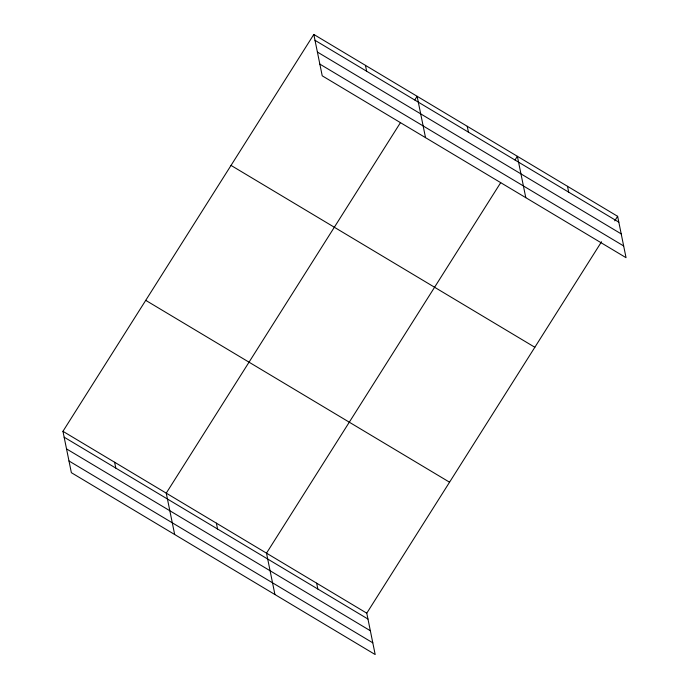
<?xml version="1.0" encoding="UTF-8"?>
<svg xmlns="http://www.w3.org/2000/svg" width="689" height="689" viewBox="0 0 689 689"><rect width="100%" height="100%" fill="white"/><g stroke="black" fill="none" stroke-linecap="round" stroke-linejoin="round"><path stroke-width="1.03" d="M601.531 241.77L366.772 613.176L375.186 654.55L71.372 472.688L62.949 431.314L313.814 34.45L617.628 216.312L626.051 257.686L322.228 75.824L313.814 34.45M400.438 122.659L166.247 493.143L174.67 534.526M414.812 99.922L417.112 96.279L425.526 137.662M500.696 182.671L266.505 553.164L274.928 594.538M515.071 159.934L517.37 156.291L525.793 197.674M614.752 220.859L617.628 216.312M315.002 40.315L618.825 222.168M317.388 52.037L621.211 233.89M319.851 64.111L623.666 245.964M231.03 165.412L534.845 347.273M145.732 300.352L449.555 482.205M62.949 431.314L366.772 613.176M64.146 437.179L367.96 619.041M66.532 448.901L370.346 630.754M68.986 460.975L372.801 642.828M567.503 186.306L568.692 192.162M467.237 126.285L468.434 132.15M365.463 65.369L366.651 71.234M316.639 583.17L317.836 589.026M216.38 523.149L217.569 529.014M114.598 462.233L115.795 468.098"/></g></svg>
